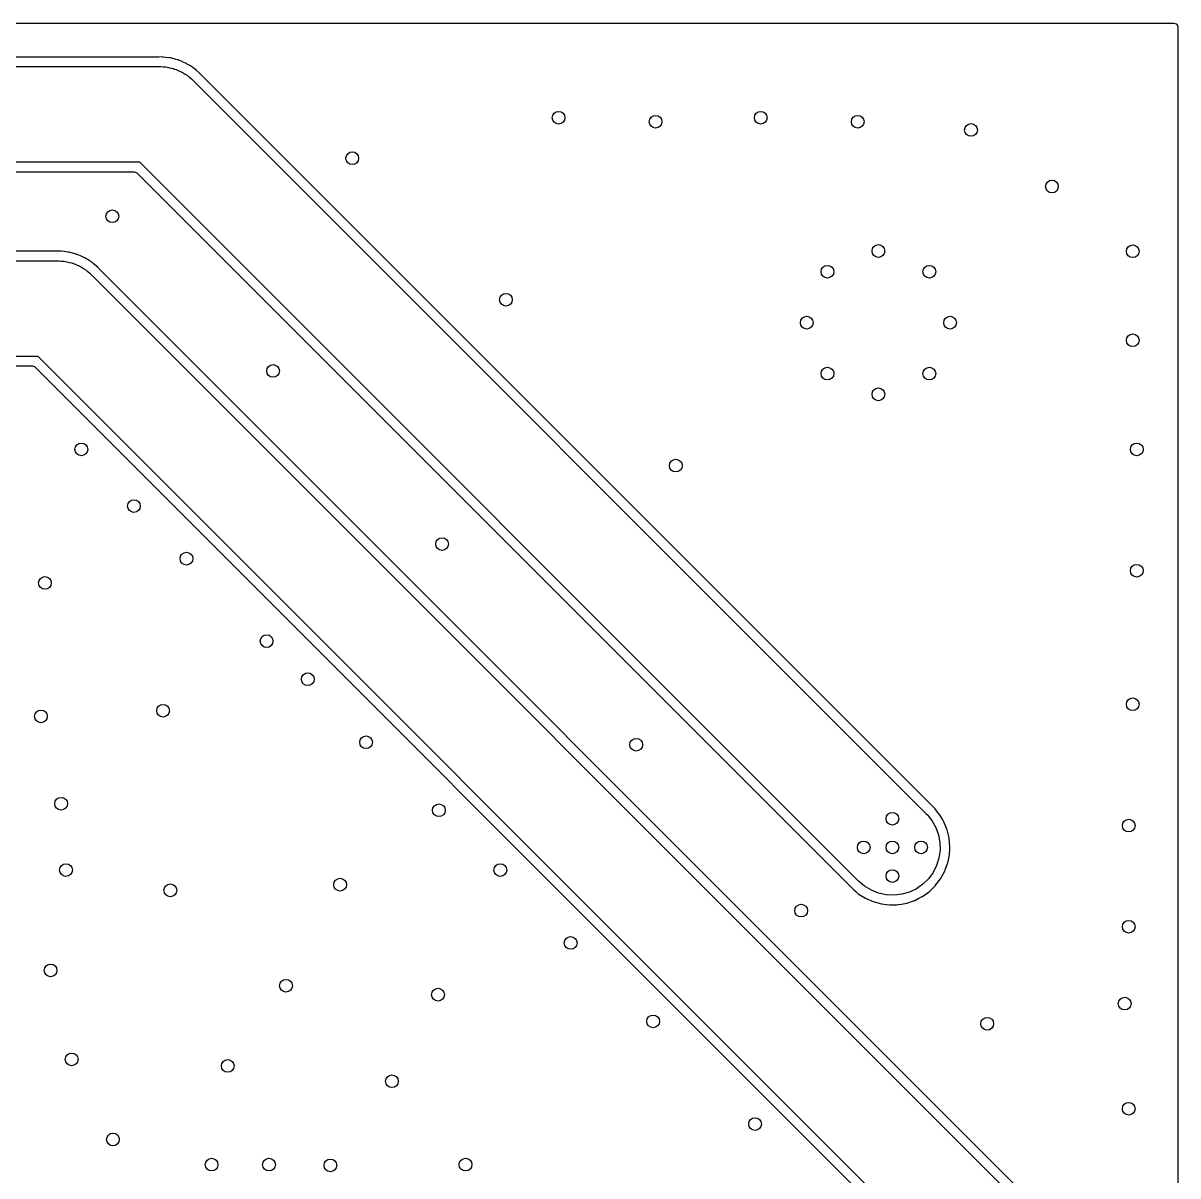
# Model space of a CAD drawing. Extents: x 4.14 to 7.68, y -5.31 to -1.77.
# Drawn here: x 6.248 to 7.676, y -3.198 to -1.773 of the extents above; entities that cross this region are included whole.
import ezdxf

# ---------------------------------------------------------------- set-up
doc = ezdxf.new("R2010")
doc.units = 0
doc.header["$MEASUREMENT"] = 0
doc.layers.add('BLACK', color=7, linetype='CONTINUOUS')

msp = doc.modelspace()

# ---------------------------------------------------------------- linework, layer by layer
at = {"layer": 'BLACK', "linetype": 'CONTINUOUS'}
for p, q in [((4.14018, -1.77301), (7.67085, -1.77301)), ((7.67085, -1.77301), (7.67353, -1.7738)), ((7.67353, -1.7738), (7.67536, -1.77591)), ((7.67536, -1.77591), (7.67581, -1.77797)), ((7.67581, -1.77797), (7.67581, -5.30864)), ((5.51883, -1.82677), (6.41666, -1.82677)), ((6.4154, -1.81494), (5.52187, -1.81494)), ((6.41555, -1.81494), (6.4154, -1.81494)), ((6.41563, -1.81494), (6.41555, -1.81494)), ((6.41976, -1.81481), (6.41563, -1.81494)), ((6.41666, -1.82677), (6.4181, -1.82679)), ((6.4181, -1.82679), (6.42118, -1.82712)), ((6.42085, -1.81494), (6.41976, -1.81481)), ((6.42434, -1.81535), (6.42085, -1.81494)), ((6.42118, -1.82712), (6.42427, -1.82726)), ((6.42427, -1.82726), (6.42598, -1.82763)), ((6.42442, -1.81536), (6.42434, -1.81535)), ((6.42882, -1.8158), (6.42442, -1.81536)), ((6.42598, -1.82763), (6.42773, -1.82782)), ((6.42901, -1.81582), (6.42882, -1.8158)), ((6.42882, -1.8158), (6.42882, -1.8158)), ((6.42918, -1.81587), (6.42901, -1.81582)), ((6.42929, -1.8159), (6.42918, -1.81587)), ((6.42918, -1.81587), (6.42918, -1.81587)), ((6.42993, -1.81601), (6.42929, -1.8159)), ((6.43023, -1.81605), (6.42993, -1.81601)), ((6.43467, -1.81726), (6.43023, -1.81605)), ((6.43475, -1.81728), (6.43467, -1.81726)), ((6.43691, -1.81783), (6.43475, -1.81728)), ((6.43904, -1.81837), (6.43691, -1.81783)), ((6.43922, -1.81842), (6.43904, -1.81837)), ((6.43904, -1.81837), (6.43904, -1.81837)), ((6.43949, -1.81853), (6.43922, -1.81842)), ((6.4401, -1.81874), (6.43949, -1.81853)), ((6.44021, -1.81877), (6.4401, -1.81874)), ((6.44039, -1.81882), (6.44021, -1.81877)), ((6.44056, -1.81889), (6.44039, -1.81882)), ((6.44461, -1.82067), (6.44056, -1.81889)), ((6.44056, -1.81889), (6.44056, -1.81889)), ((6.44469, -1.82071), (6.44461, -1.82067)), ((6.44876, -1.82242), (6.44469, -1.82071)), ((6.44893, -1.82249), (6.44876, -1.82242)), ((6.44909, -1.82259), (6.44893, -1.82249)), ((6.44919, -1.82264), (6.44909, -1.82259)), ((6.44909, -1.82259), (6.44909, -1.82259)), ((6.44976, -1.82294), (6.44919, -1.82264)), ((6.44981, -1.82297), (6.44976, -1.82294)), ((6.45003, -1.82306), (6.44981, -1.82297)), ((6.45019, -1.82316), (6.45003, -1.82306)), ((6.45393, -1.82552), (6.45019, -1.82316)), ((6.45019, -1.82316), (6.45019, -1.82316)), ((6.454, -1.82557), (6.45393, -1.82552)), ((6.45778, -1.82786), (6.454, -1.82557)), ((6.42773, -1.82782), (6.43071, -1.82864)), ((6.43071, -1.82864), (6.43373, -1.82929)), ((6.43373, -1.82929), (6.43536, -1.82994)), ((6.43536, -1.82994), (6.43705, -1.8304)), ((6.43705, -1.8304), (6.43986, -1.83171)), ((6.43986, -1.83171), (6.44273, -1.83284)), ((6.44273, -1.83284), (6.44424, -1.83374)), ((6.44424, -1.83374), (6.44583, -1.83448)), ((6.44583, -1.83448), (6.44839, -1.83622)), ((6.44839, -1.83622), (6.45104, -1.83781)), ((6.45104, -1.83781), (6.45238, -1.83894)), ((6.45238, -1.83894), (6.45383, -1.83993)), ((6.45383, -1.83993), (6.45606, -1.84207)), ((6.45794, -1.82796), (6.45778, -1.82786)), ((6.45778, -1.82786), (6.45778, -1.82786)), ((6.45808, -1.82807), (6.45794, -1.82796)), ((6.45817, -1.82815), (6.45808, -1.82807)), ((6.45808, -1.82807), (6.45808, -1.82807)), ((6.45869, -1.82853), (6.45817, -1.82815)), ((6.45894, -1.82868), (6.45869, -1.82853)), ((6.45908, -1.8288), (6.45894, -1.82868)), ((6.45908, -1.82881), (6.45908, -1.8288)), ((6.46243, -1.83169), (6.45908, -1.82881)), ((6.4625, -1.83174), (6.46243, -1.83169)), ((6.46604, -1.83469), (6.4625, -1.83174)), ((6.46616, -1.83483), (6.46604, -1.83469)), ((6.46816, -1.83706), (6.46616, -1.83483)), ((6.46616, -1.83483), (6.46616, -1.83483)), ((6.46835, -1.83727), (6.46816, -1.83706)), ((7.3755, -2.74442), (6.46835, -1.83727)), ((6.45606, -1.84207), (6.45842, -1.84407)), ((6.45842, -1.84407), (7.36459, -2.75024)), ((6.3922, -1.94488), (5.50683, -1.94488)), ((7.28108, -2.83376), (6.3922, -1.94488)), ((5.50809, -1.95671), (6.38524, -1.95671)), ((6.38524, -1.95671), (6.38793, -1.9575)), ((6.38793, -1.9575), (6.38875, -1.95817)), ((6.38875, -1.95817), (7.2746, -2.84402)), ((6.28972, -2.0551), (6.04937, -2.0551)), ((6.28987, -2.0551), (6.28972, -2.0551)), ((6.28995, -2.05509), (6.28987, -2.0551)), ((6.29408, -2.05497), (6.28995, -2.05509)), ((6.29517, -2.0551), (6.29408, -2.05497)), ((6.29866, -2.05551), (6.29517, -2.0551)), ((6.29875, -2.05552), (6.29866, -2.05551)), ((6.30314, -2.05596), (6.29875, -2.05552)), ((6.30333, -2.05598), (6.30314, -2.05596)), ((6.30314, -2.05596), (6.30314, -2.05596)), ((6.30351, -2.05602), (6.30333, -2.05598)), ((6.30362, -2.05605), (6.30351, -2.05602)), ((6.30351, -2.05602), (6.30351, -2.05602)), ((6.30425, -2.05617), (6.30362, -2.05605)), ((6.03866, -2.06693), (6.29098, -2.06693)), ((6.29098, -2.06693), (6.29243, -2.06695)), ((6.29243, -2.06695), (6.2955, -2.06728)), ((6.2955, -2.06728), (6.29859, -2.06742)), ((6.29859, -2.06742), (6.30031, -2.06779)), ((6.30031, -2.06779), (6.30205, -2.06798)), ((6.30205, -2.06798), (6.30503, -2.0688)), ((6.30455, -2.05621), (6.30425, -2.05617)), ((6.309, -2.05742), (6.30455, -2.05621)), ((6.30503, -2.0688), (6.30805, -2.06945)), ((6.30805, -2.06945), (6.30969, -2.07009)), ((6.30907, -2.05744), (6.309, -2.05742)), ((6.31106, -2.05794), (6.30907, -2.05744)), ((6.30969, -2.07009), (6.31138, -2.07056)), ((6.31336, -2.05853), (6.31106, -2.05794)), ((6.31354, -2.05857), (6.31336, -2.05853)), ((6.31336, -2.05853), (6.31336, -2.05853)), ((6.31381, -2.05869), (6.31354, -2.05857)), ((6.31443, -2.0589), (6.31381, -2.05869)), ((6.31453, -2.05893), (6.31443, -2.0589)), ((6.31471, -2.05898), (6.31453, -2.05893)), ((6.31488, -2.05905), (6.31471, -2.05898)), ((6.31893, -2.06083), (6.31488, -2.05905)), ((6.31488, -2.05905), (6.31488, -2.05905)), ((6.31901, -2.06087), (6.31893, -2.06083)), ((6.32206, -2.06215), (6.31901, -2.06087)), ((6.32326, -2.06265), (6.32206, -2.06215)), ((6.32341, -2.06274), (6.32326, -2.06265)), ((6.32351, -2.0628), (6.32341, -2.06274)), ((6.32341, -2.06274), (6.32341, -2.06274)), ((6.32409, -2.0631), (6.32351, -2.0628)), ((6.32419, -2.06315), (6.32409, -2.0631)), ((6.32436, -2.06322), (6.32419, -2.06315)), ((6.32419, -2.06315), (6.32419, -2.06315)), ((6.32685, -2.06479), (6.32436, -2.06322)), ((6.32825, -2.06568), (6.32685, -2.06479)), ((6.32833, -2.06572), (6.32825, -2.06568)), ((6.33226, -2.06811), (6.32833, -2.06572)), ((6.3324, -2.06823), (6.33226, -2.06811)), ((6.33249, -2.0683), (6.3324, -2.06823)), ((6.33302, -2.06868), (6.33249, -2.0683)), ((6.33327, -2.06884), (6.33302, -2.06868)), ((6.33341, -2.06896), (6.33327, -2.06884)), ((6.33516, -2.07047), (6.33341, -2.06896)), ((6.33341, -2.06896), (6.33341, -2.06896)), ((6.31138, -2.07056), (6.31418, -2.07186)), ((6.31418, -2.07186), (6.31706, -2.073)), ((6.31706, -2.073), (6.31856, -2.0739)), ((6.31856, -2.0739), (6.32015, -2.07464)), ((6.32015, -2.07464), (6.32271, -2.07638)), ((6.32271, -2.07638), (6.32536, -2.07797)), ((6.32536, -2.07797), (6.3267, -2.0791)), ((6.3267, -2.0791), (6.32815, -2.08009)), ((6.32815, -2.08009), (6.33038, -2.08223)), ((6.33038, -2.08223), (6.33274, -2.08423)), ((6.33274, -2.08423), (7.62176, -3.37324)), ((6.33676, -2.07185), (6.33516, -2.07047)), ((6.33682, -2.0719), (6.33676, -2.07185)), ((6.33676, -2.07185), (6.33676, -2.07185)), ((6.34036, -2.07485), (6.33682, -2.0719)), ((6.34049, -2.07499), (6.34036, -2.07485)), ((6.34248, -2.07722), (6.34049, -2.07499)), ((6.34049, -2.07499), (6.34049, -2.07499)), ((6.34267, -2.07742), (6.34248, -2.07722)), ((7.62923, -3.36398), (6.34267, -2.07742)), ((6.26652, -2.18504), (6.03866, -2.18504)), ((6.04921, -2.19687), (6.25957, -2.19687)), ((6.25957, -2.19687), (6.26225, -2.19766)), ((6.26225, -2.19766), (6.26308, -2.19832)), ((6.26308, -2.19832), (7.50766, -3.44291)), ((7.52094, -3.43946), (6.26652, -2.18504)), ((7.36459, -2.75024), (7.3656, -2.75127)), ((7.3656, -2.75127), (7.37168, -2.75881)), ((7.37871, -2.74834), (7.3755, -2.74442)), ((7.38081, -2.75092), (7.37871, -2.74834)), ((7.38106, -2.75123), (7.38081, -2.75092)), ((7.38116, -2.75139), (7.38106, -2.75123)), ((7.38502, -2.75788), (7.38116, -2.75139)), ((7.38116, -2.75139), (7.38116, -2.75139)), ((7.37168, -2.75881), (7.37644, -2.76723)), ((7.37644, -2.76723), (7.37977, -2.77632)), ((7.38645, -2.76028), (7.38502, -2.75788)), ((7.38941, -2.76751), (7.38645, -2.76028)), ((7.3901, -2.7692), (7.38941, -2.76751)), ((7.39044, -2.77003), (7.3901, -2.7692)), ((7.37977, -2.77632), (7.38157, -2.78583)), ((7.39294, -2.78027), (7.39044, -2.77003)), ((7.39296, -2.78045), (7.39294, -2.78027)), ((7.39304, -2.78134), (7.39296, -2.78045)), ((7.39296, -2.78045), (7.39296, -2.78045)), ((7.39391, -2.79076), (7.39304, -2.78134)), ((7.38179, -2.7955), (7.38042, -2.80508)), ((7.38157, -2.78583), (7.38179, -2.7955)), ((7.39331, -2.80128), (7.39374, -2.79369)), ((7.39374, -2.79369), (7.3939, -2.79094)), ((7.3939, -2.79094), (7.39391, -2.79076)), ((7.3939, -2.79094), (7.3939, -2.79094)), ((7.38042, -2.80508), (7.37751, -2.81431)), ((7.38824, -2.81952), (7.39104, -2.81194)), ((7.39104, -2.81194), (7.39117, -2.81159)), ((7.39117, -2.81159), (7.39331, -2.80128)), ((7.37313, -2.82294), (7.3674, -2.83074)), ((7.37751, -2.81431), (7.37313, -2.82294)), ((7.38245, -2.83072), (7.38752, -2.82148)), ((7.38752, -2.82148), (7.38824, -2.81952)), ((7.28846, -2.84002), (7.28108, -2.83376)), ((7.29676, -2.84499), (7.28846, -2.84002)), ((7.36048, -2.8375), (7.35254, -2.84304)), ((7.3674, -2.83074), (7.36048, -2.8375)), ((7.3689, -2.84609), (7.37412, -2.84101)), ((7.37412, -2.84101), (7.37607, -2.8391)), ((7.37607, -2.8391), (7.37629, -2.83882)), ((7.37629, -2.83882), (7.38234, -2.83086)), ((7.38234, -2.83086), (7.38245, -2.83072)), ((7.38234, -2.83086), (7.38234, -2.83086)), ((7.2746, -2.84402), (7.27467, -2.84407)), ((7.27467, -2.84407), (7.27467, -2.84408)), ((7.27467, -2.84408), (7.27762, -2.84661)), ((7.27762, -2.84661), (7.28055, -2.84914)), ((7.28055, -2.84914), (7.28946, -2.85476)), ((7.28946, -2.85476), (7.29911, -2.85901)), ((7.30577, -2.84853), (7.29676, -2.84499)), ((7.31523, -2.85056), (7.30577, -2.84853)), ((7.3249, -2.85102), (7.31523, -2.85056)), ((7.33451, -2.84989), (7.3249, -2.85102)), ((7.34381, -2.84721), (7.33451, -2.84989)), ((7.35254, -2.84304), (7.34381, -2.84721)), ((7.35061, -2.85743), (7.35565, -2.85484)), ((7.35565, -2.85484), (7.35981, -2.85269)), ((7.35981, -2.85269), (7.35998, -2.85261)), ((7.35981, -2.85269), (7.35981, -2.85269)), ((7.35998, -2.85261), (7.36853, -2.84645)), ((7.36853, -2.84645), (7.3689, -2.84609)), ((7.29911, -2.85901), (7.30927, -2.86178)), ((7.30927, -2.86178), (7.30945, -2.8618)), ((7.30945, -2.8618), (7.30945, -2.8618)), ((7.30945, -2.8618), (7.31561, -2.86253)), ((7.31561, -2.86253), (7.31973, -2.86302)), ((7.31973, -2.86302), (7.32786, -2.86277)), ((7.32786, -2.86277), (7.33008, -2.8627)), ((7.33008, -2.8627), (7.33008, -2.8627)), ((7.33008, -2.8627), (7.33026, -2.8627)), ((7.33026, -2.8627), (7.33385, -2.86205)), ((7.33385, -2.86205), (7.34045, -2.86085)), ((7.34045, -2.86085), (7.34063, -2.86082)), ((7.34045, -2.86085), (7.34045, -2.86085)), ((7.34063, -2.86082), (7.3501, -2.85761)), ((7.3501, -2.85761), (7.35044, -2.85749)), ((7.35044, -2.85749), (7.35061, -2.85743)), ((7.35044, -2.85749), (7.35044, -2.85749))]:
    msp.add_line(p, q, dxfattribs=at)
at = {"layer": 'BLACK'}
for centre in [(6.91, -1.89), (7.16, -1.89), (7.03, -1.895), (7.28, -1.895), (7.42, -1.905), (6.655, -1.94), (7.52, -1.975), (6.35827, -2.01181), (7.30551, -2.05472), (7.62, -2.055), (7.24252, -2.08031), (7.3685, -2.08031), (6.845, -2.115), (7.21693, -2.14331), (7.39409, -2.14331), (7.62, -2.165), (6.557, -2.203), (7.24252, -2.2063), (7.3685, -2.2063), (7.30551, -2.23189), (6.32, -2.3), (7.625, -2.3), (7.055, -2.32), (6.385, -2.37), (6.766, -2.417), (6.45, -2.435), (7.625, -2.45), (6.275, -2.465), (6.549, -2.537), (6.6, -2.584), (7.62, -2.615), (6.27, -2.63), (6.421, -2.623), (6.672, -2.662), (7.006, -2.665), (6.295, -2.738), (6.762, -2.746), (7.32283, -2.75657), (7.615, -2.765), (7.2874, -2.792), (7.32283, -2.792), (7.35827, -2.792), (6.301, -2.82), (6.838, -2.82), (7.32283, -2.82743), (6.43, -2.845), (6.64, -2.838), (7.21, -2.87), (7.615, -2.89), (6.925, -2.91), (6.282, -2.944), (6.573, -2.963), (6.761, -2.974), (7.61, -2.985), (7.027, -3.007), (7.44, -3.01), (6.308, -3.054), (6.501, -3.062), (6.704, -3.081), (7.615, -3.115), (7.153, -3.134), (6.359, -3.153), (6.481, -3.184), (6.552, -3.184), (6.628, -3.185), (6.795, -3.184)]:
    msp.add_circle(centre, 0.00787, dxfattribs=at)

doc.saveas('drawing.dxf')
